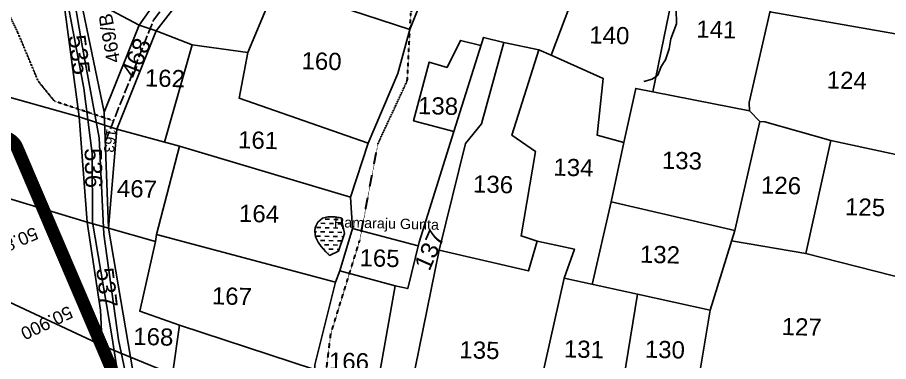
# Model space of a CAD drawing. Header units: inches. Extents: x 331956 to 347868, y 1573639 to 1584878.
# Drawn here: x 341212 to 342232, y 1579683 to 1580086 of the extents above; entities that cross this region are included whole.
import ezdxf

# ---------------------------------------------------------------- set-up
doc = ezdxf.new("R2010")
doc.units = ezdxf.units.IN
doc.header["$MEASUREMENT"] = 0
doc.linetypes.add('ACAD_ISO02W100', pattern=[15, 12, -3])
doc.linetypes.add('ACAD_ISO07W100', pattern=[3, 0, -3])
for name, color, linetype in [('BLOCK', 7, 'Continuous'), ('CARTTRACK', 30, 'ACAD_ISO02W100'), ('NALA', 4, 'Continuous'), ('SURVEY_BND', 7, 'Continuous'), ('WATER_BODY', 4, 'Continuous')]:
    doc.layers.add(name, color=color, linetype=linetype)
doc.layers.add('FOOTPATH', color=150, linetype='ACAD_ISO07W100', lineweight=30)
doc.layers.add('ROAD', color=1, linetype='Continuous', lineweight=25)
doc.styles.get("Standard").update_dxf_attribs({"font": 'arial.ttf'})

msp = doc.modelspace()

# ---------------------------------------------------------------- hatches: boundary and pattern name
at = {"layer": 'WATER_BODY'}
h = msp.add_hatch(dxfattribs=at)
h.set_pattern_fill('DASH', color=256, scale=39.98250926755694, angle=-1.433532045321732, style=0)
h.set_pattern_definition([(358.5664679546783, (323139.7061700812, 1574851.301878925), (5.121280964519932, 4.871217918705438), [4.997813658444618, -4.997813658444618])])
h.paths.add_polyline_path([(341591.101031366, 1579850.895172447), (341583.9275669305, 1579852.154233509), (341575.6381073754, 1579852.001786802), (341569.4728085685, 1579850.356940114), (341563.9555112141, 1579845.8171345), (341560.9223715588, 1579839.775855642), (341560.4453820523, 1579835.10991594), (341561.0033929429, 1579828.618941514), (341564.4505553729, 1579822.415492603), (341567.92487898, 1579817.290844237), (341573.1721982153, 1579811.042346265), (341577.3933537096, 1579806.978552943), (341587.9599563597, 1579811.751761747), (341594.9623805793, 1579832.446991662)])

# ---------------------------------------------------------------- linework, layer by layer
at = {"layer": 'BLOCK', "color": 1, "const_width": 15}
msp.add_lwpolyline([(341707.1987184036, 1578902.589747228), (341716.5657263518, 1578977.525810816, 0.08687010940620023), (341716.2282246993, 1578984.415105706), (341677.0251328349, 1579157.888787222, -0.002850408912680838), (341676.9761367834, 1579158.111492094), (341618.999104179, 1579428.987791952, 0.3212649721450285), (341601.7676325493, 1579444.666228385), (341422.5106471651, 1579465.652412038, -0.2687977907136346), (341406.4454419261, 1579477.656781512), (341211.6522791483, 1579933.434958498, 0.3663726737190342), (341188.5494930935, 1579945.011998326)], format="xyb", dxfattribs=at)
at = {"layer": 'BLOCK', "color": 2}
for p in [(341250.6059458715, 1579842.290942184), (341289.9057573002, 1579750.337014472)]:
    msp.add_point(p, dxfattribs=at)
at = {"layer": 'CARTTRACK'}
msp.add_lwpolyline([(341315.6550633278, 1579941.242175019), (341371.5893787794, 1580082.366138647), (341456.4960758983, 1580192.81757011), (341597.145518408, 1580385.756940428), (341676.0271840885, 1580481.280881379), (341821.00773378, 1580646.818744482), (341889.2580740632, 1580798.003764742), (341933.2517443221, 1581014.878373022), (341989.299328512, 1581258.688625189), (342010.4503024267, 1581295.683526704)], dxfattribs=at)
at = {"layer": 'FOOTPATH', "ltscale": 0.002}
for points in [[(341539.7170803107, 1579541.357517868), (341564.5542930817, 1579595.374902253), (341579.0563541212, 1579715.022897779), (341612.9149318898, 1579824.389806268), (341634.1708024797, 1579937.345157018), (341668.5596587889, 1580011.373721598), (341672.659214812, 1580090.399298774), (341704.9771272094, 1580164.236178073), (341737.2454287866, 1580210.057770297), (341719.326284169, 1580228.875228746), (341729.3283636417, 1580261.124005414), (341753.4677721422, 1580293.018974826), (341754.8460701449, 1580319.831534883), (341746.646349865, 1580331.340768788), (341749.2141355913, 1580374.85737087), (341776.1454785704, 1580461.789582898), (341784.3449964312, 1580506.800491418), (341876.9581376227, 1580705.562745159), (341927.0762966414, 1580851.544851499), (341967.4671876868, 1581028.170058157), (342010.3199715414, 1581189.126594163), (342013.2179751399, 1581254.817508199), (342023.3583042293, 1581279.634201815)], [(341324.8469632196, 1579964.433615471), (341299.163001678, 1579972.884258356), (341255.7448176842, 1579987.400144685), (341236.6841414544, 1580010.948046576), (341212.8609114146, 1580067.889190457), (341173.2063438833, 1580150.146249541), (341154.4345771837, 1580186.325727801), (341141.2202018385, 1580212.164191295)]]:
    msp.add_lwpolyline(points, dxfattribs=at)
at = {"layer": 'NALA'}
msp.add_lwpolyline([(341945.2654645361, 1580010.512312878), (341955.1127018518, 1580013.205953516), (341961.7834907956, 1580017.970778956), (341965.4728997331, 1580028.178968204), (341970.6989934455, 1580035.920035275), (341974.916836723, 1580048.90259894), (341976.819316935, 1580060.425646884), (341983.6707093776, 1580077.956694095), (341983.3443607247, 1580095.255963316)], dxfattribs=at)
at = {"layer": 'ROAD'}
for points in [[(341259.4999558447, 1580163.981628387), (341290.2250348665, 1580002.635691257), (341299.770307236, 1579926.342567698), (341300.3061107329, 1579845.763564046), (341323.2278684721, 1579710.292023246), (341333.4809931775, 1579645.059434172), (341370.2609920926, 1579539.562333551), (341403.3843987639, 1579467.892990448), (341434.8073290149, 1579389.6237931), (341477.6530821794, 1579279.77596985), (341516.0896899711, 1579172.76834445), (341544.8834784466, 1579085.019337376), (341574.4513766753, 1579016.288974805), (341596.2405634035, 1578958.938824541), (341627.7542233525, 1578888.729858048)], [(341648.1094697496, 1578859.833293918), (341602.5766045414, 1578963.690906534), (341566.3425064285, 1579055.011191209), (341522.3635687474, 1579178.304710713), (341483.6857383307, 1579288.891549814), (341429.1766065561, 1579418.316896169), (341378.3502271537, 1579545.53882801), (341348.9296417813, 1579621.027608917), (341330.5288190412, 1579707.971184138), (341313.2812251358, 1579831.722282458), (341307.8254788144, 1579944.741620573), (341287.839382072, 1580054.624936208), (341275.7268156417, 1580126.115076858)]]:
    msp.add_lwpolyline(points, dxfattribs=at)
at = {"layer": 'SURVEY_BND'}
for points in [[(341354.8071925114, 1580076.509410752), (341486.7150876644, 1580263.526362271), (341270.9699045175, 1580307.837765542), (341249.8250391419, 1580289.854903618), (341284.9925366919, 1580113.738112076)], [(341374.6106043438, 1580069.792932884), (341515.715210279, 1580251.852346974), (341486.7150876644, 1580263.526362271)], [(341565.9270929418, 1580236.425647922), (341713.4033060267, 1580176.201509711), (341671.6708656318, 1580071.347268754)], [(341809.5468352362, 1580228.346252447), (341893.7622251976, 1580202.65283572), (341875.237679926, 1580142.963661323), (341837.1146556978, 1580041.506533252), (341822.5977476629, 1580047.37296907)], [(341284.6192487956, 1579969.027564561), (341264.3070848556, 1580121.398353915), (341155.5877641575, 1580177.853261221), (341090.0025329583, 1580023.725932626)], [(342074.940981398, 1580182.252186257), (342110.4332131475, 1580168.519444307), (342068.6853834683, 1579985.889263714), (342068.9416387703, 1579976.25077353)], [(341956.0090623588, 1579998.487762399), (341981.8077097322, 1580124.629086828), (341875.237679926, 1580142.963661323)], [(341318.9879153375, 1579838.902969407), (341313.9583884146, 1579974.52123446), (341284.9925366919, 1580113.738112076), (341264.3070848556, 1580121.398353915)], [(341622.9612500193, 1579938.129075741), (341657.4057439049, 1580019.958100072), (341671.6708656318, 1580071.347268754), (341514.7047216989, 1580122.827485464), (341481.8374654303, 1580044.377511524)], [(341284.9925366919, 1580113.738112076), (341354.8071925114, 1580076.509410752), (341313.9583884146, 1579974.52123446)], [(342278.6417766609, 1579916.59161872), (342304.8746385773, 1580041.87470436), (342286.9804884318, 1580043.038614048), (342286.6401128102, 1580058.085500672), (342092.9239816246, 1580091.923507713)], [(341328.6187629087, 1579954.845658297), (341374.6106043438, 1580069.792932884), (341354.8071925114, 1580076.509410752)], [(341384.577582015, 1579939.467426247), (341416.7575640528, 1580053.533191884), (341374.6106043438, 1580069.792932884)], [(341416.7575640528, 1580053.533191884), (341481.8374654303, 1580044.377511524), (341471.8156449398, 1579990.80660259), (341622.9612500193, 1579938.129075741), (341602.2198569596, 1579875.18659815), (341401.9660904838, 1579934.688831514)], [(341621.588660385, 1579586.909359925), (341654.3701651503, 1579771.1834695), (341669.1310422156, 1579768.119413165), (341682.3780603334, 1579822.403134441), (341723.1442230313, 1579951.984432071), (341757.7556903743, 1580062.038085431), (341781.352906589, 1580056.327726575), (341755.4913658599, 1579960.775690287), (341736.5752277807, 1579937.916203949), (341705.8959158697, 1579812.878620255)], [(341723.1442230313, 1579951.984432071), (341675.9940135045, 1579964.461709609), (341694.2371270827, 1580033.314772636), (341715.0586446127, 1580027.045159246), (341730.8845594499, 1580058.544365264), (341754.7691710253, 1580052.541886904)], [(341781.352906589, 1580056.327726575), (341822.5977476629, 1580047.37296907), (341790.8786590698, 1579947.76796706), (341818.5047560578, 1579928.737398283), (341801.7887055649, 1579829.735964914), (341820.6958998583, 1579823.751014531)], [(341907.0545190608, 1579869.801685815), (341922.0439475393, 1579939.247828297), (341890.6842412475, 1579947.802759098), (341897.8293808795, 1580013.898868289), (341837.1146556978, 1580041.506533252)], [(341090.0025329583, 1580023.725932626), (341284.6192487956, 1579969.027564561), (341293.8250711173, 1579845.997527245)], [(341922.0439475393, 1579939.247828297), (341935.980116346, 1580002.431561997), (342068.9416387703, 1579976.25077353), (342080.9802104717, 1579963.608672346), (342051.7230297542, 1579836.014835878)], [(341328.6187629087, 1579954.845658297), (341284.6192487956, 1579969.027564561)], [(342048.0770702174, 1579824.107773652), (342134.7685594448, 1579808.99751665), (342164.161374787, 1579941.268871001), (342086.922492286, 1579963.312786211), (342080.9802104717, 1579963.608672346)], [(341375.2238805803, 1579831.260007067), (341401.9660904838, 1579934.688831514), (341328.6187629087, 1579954.845658297), (341318.9879153375, 1579838.902969407)], [(342255.8201320807, 1579778.279851388), (342285.5442980499, 1579915.10371984), (342164.161374787, 1579941.268871001)], [(341086.5984932765, 1579807.21619979), (341084.4315801221, 1579909.024301674), (341293.8250711173, 1579845.997527245), (341309.5515120237, 1579742.867903395), (341311.4963931695, 1579701.581326103)], [(341604.3359420812, 1579838.374695681), (341602.2198569596, 1579875.18659815)], [(342023.1513588568, 1579742.704786811), (342051.7230297542, 1579836.014835878), (341907.0545190608, 1579869.801685815), (341885.0422105335, 1579773.000684451)], [(341318.9879153375, 1579838.902969407), (341293.8250711173, 1579845.997527245)], [(341401.8338453188, 1579725.124435252), (341355.4916213512, 1579741.634586349), (341373.8247577726, 1579823.059806734), (341318.9879153375, 1579838.902969407), (341344.7508971322, 1579687.90897544)], [(341317.6967004344, 1579651.089013906), (341311.4963931695, 1579701.581326103), (341178.2913765273, 1579763.638843493), (341041.6094003018, 1579828.59742006)], [(341373.8247577726, 1579823.059806734), (341375.2238805803, 1579831.260007067), (341584.6255358477, 1579775.418500387)], [(341589.8008177323, 1579788.975408672), (341604.3359420812, 1579838.374695681), (341681.3520995873, 1579818.198945492)], [(341851.9540848844, 1579780.081212359), (341864.1629752967, 1579814.309821628), (341820.6958998583, 1579823.751014531), (341810.3768648978, 1579788.709258595), (341705.8959158697, 1579812.878620255), (341672.9897664119, 1579651.840064149), (341663.2704615394, 1579591.602728582)], [(342134.7685594448, 1579808.99751665), (342255.8201320807, 1579778.279851388), (342262.2567508695, 1579761.207256255), (342251.7760974335, 1579704.585937425)], [(341554.1258664647, 1579577.535566927), (341560.1789782088, 1579678.883635952), (341584.6255358477, 1579775.418500387), (341589.8008177323, 1579788.975408672), (341654.3701651503, 1579771.1834695)], [(341801.1655840455, 1579552.186733878), (341851.9540848844, 1579780.081212359), (341937.8009451236, 1579761.710842996)], [(341902.8313858406, 1579504.293545854), (341928.4035744831, 1579634.72382483), (341918.9909795069, 1579644.255183717), (341937.8009451236, 1579761.710842996), (342023.1513588568, 1579742.704786811), (342008.3145664479, 1579653.802829806)], [(341393.7341138674, 1579667.674528734), (341401.8338453188, 1579725.124435252), (341559.8588335105, 1579673.523409947)], [(341344.7508971322, 1579687.90897544), (341311.4963931695, 1579701.581326103)], [(341549.3086070974, 1579577.977268212), (341392.3559760212, 1579668.469101076), (341344.7508971322, 1579687.90897544), (341354.368134268, 1579631.079807284)]]:
    msp.add_lwpolyline(points, dxfattribs=at)
at = {"layer": 'WATER_BODY'}
msp.add_lwpolyline([(341587.9599563597, 1579811.751761747), (341577.3933537096, 1579806.978552943), (341573.1721982153, 1579811.042346265), (341567.92487898, 1579817.290844237), (341564.4505553729, 1579822.415492603), (341561.0033929429, 1579828.618941514), (341560.4453820523, 1579835.10991594), (341560.9223715588, 1579839.775855642), (341563.9555112141, 1579845.8171345), (341569.4728085685, 1579850.356940114), (341575.6381073754, 1579852.001786802), (341583.9275669305, 1579852.154233509), (341591.101031366, 1579850.895172447), (341594.9623805793, 1579832.446991662), (341587.9599563597, 1579811.751761747)], dxfattribs=at)

# ---------------------------------------------------------------- texts
at = {"layer": 'BLOCK', "color": 0}
for s, rotation, p in [('50.800', 203.1065138104431, (341232.285867207, 1579840.636052545)), ('50.900', 205.5019525509264, (341272.3470030001, 1579748.413063486))]:
    msp.add_text(s, height=15, rotation=rotation, dxfattribs=at).set_placement(p)
at = {"layer": 'SURVEY_BND'}
for s, height, rotation, p in [('469/B', 15.99300370702278, 99.88896868211467, (341332.7606761986, 1580033.690986306)), ('140', 20.11380537211512, 358.5664679546261, (341881.3657864976, 1580055.116490072)), ('141', 20.11380537211512, 358.5664679546261, (342006.6351241216, 1580061.977992709)), ('535', 20.11380537211512, 277.4183037362713, (341271.8042196259, 1580063.794712155)), ('468', 20.11380537211512, 68.2220367656361, (341351.6943152487, 1580012.493508356)), ('160', 20.11380537211512, 358.5664679546261, (341544.5716121426, 1580024.875312489)), ('162', 20.11380537211512, 358.5664679546261, (341361.2625349263, 1580004.79187772)), ('124', 20.11380537211512, 358.5664679546261, (342159.2631107295, 1580002.408232433)), ('138', 20.11380537211512, 358.5664679546261, (341680.9295614106, 1579972.436205617)), ('163', 11.99475278026708, 263.3021455016976, (341316.5290057167, 1579955.705619347)), ('161', 20.11380537211512, 358.5664679546261, (341470.3164665687, 1579932.380990898)), ('536', 20.11380537211512, 271.1720046529587, (341290.9131508756, 1579932.408796746)), ('134', 20.11380537211512, 358.5664679546261, (341839.3639846883, 1579900.352839306)), ('133', 20.11380537211512, 358.5664679546261, (341966.3351714332, 1579908.417259588)), ('136', 20.11380537211512, 358.5664679546261, (341745.2794066318, 1579880.654525205)), ('467', 20.11380537211512, 358.5664679546261, (341328.5386396644, 1579875.462749597)), ('126', 20.11380537211512, 358.5664679546261, (342082.2818646654, 1579879.447906316)), ('125', 20.11380537211512, 358.5664679546261, (342180.662056098, 1579853.984947813)), ('164', 20.11380537211512, 358.5664679546261, (341471.4136417807, 1579846.272785047)), ('Ramaraju Gunta', 11.99475278026708, 358.5664679546261, (341582.6060096647, 1579839.921958983)), ('137', 20.11380537211512, 66.29441029142149, (341694.3754936223, 1579787.573508526)), ('132', 20.11380537211512, 358.5664679546261, (341940.5768780877, 1579798.452109038)), ('165', 20.11380537211512, 358.5664679546261, (341612.4512772841, 1579794.290395304)), ('537', 20.11380537211512, 276.7056252906368, (341304.4544631881, 1579791.401266241)), ('167', 20.11380537211512, 358.5664679546261, (341439.6904792126, 1579749.731475448)), ('127', 20.11380537211512, 358.5664679546261, (342106.5576643399, 1579713.795002985)), ('168', 20.11380537211512, 358.5664679546261, (341347.6893321962, 1579702.268634368)), ('135', 20.11380537211512, 358.5664679546261, (341729.366722766, 1579686.58495058)), ('131', 20.11380537211512, 358.5664679546261, (341851.5902105644, 1579687.618958647)), ('130', 20.11380537211512, 358.5664679546261, (341946.3503961192, 1579687.259445436)), ('166', 20.11380537211512, 358.5664679546261, (341576.667692674, 1579673.3442192))]:
    msp.add_text(s, height=height, rotation=rotation, dxfattribs=at).set_placement(p)

doc.saveas('drawing.dxf')
